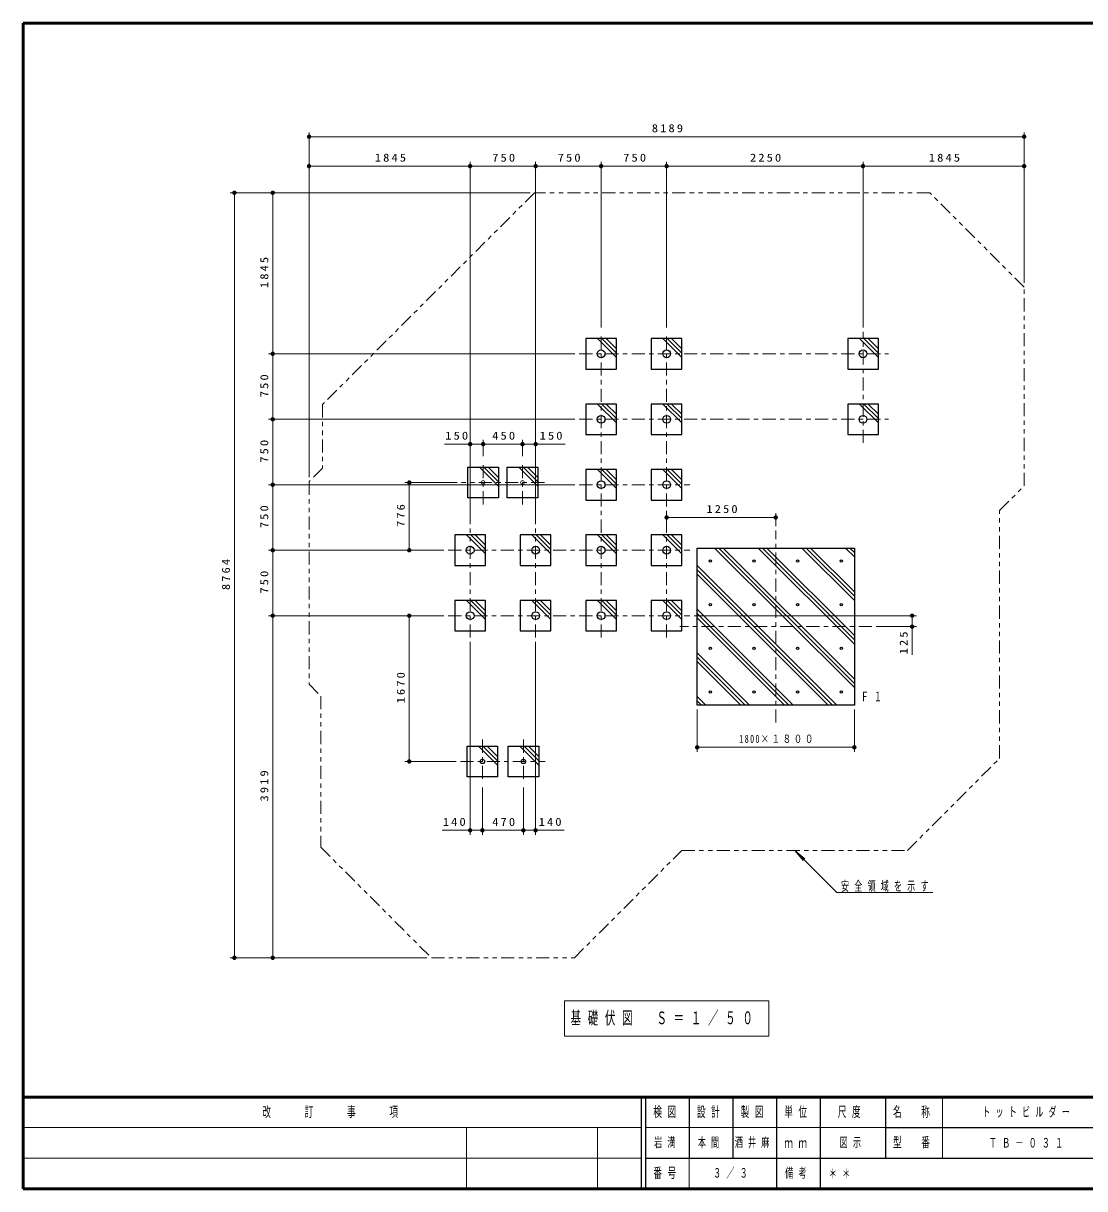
# Model space of a CAD drawing. Units: millimetres on the paper, scale 1:50. Extents: x -385 to 0, y -594 to 267.
# Drawn here: x -385 to -141.9, y -594 to -327 of the extents above; entities that cross this region are included whole.
import ezdxf

# ---------------------------------------------------------------- set-up
doc = ezdxf.new("R2010")
doc.units = ezdxf.units.MM
doc.linetypes.add('USER2', pattern=[6, 3, -1, 1, -1])
doc.linetypes.add('USER3', pattern=[8, 3, -1, 1, -1, 1, -1])
doc.layers.add('LY_1', color=7, linetype='Continuous', lineweight=25)
doc.layers.add('LY_2', color=7, linetype='Continuous', lineweight=13)
doc.layers.add('LY_3', color=7, linetype='Continuous')
doc.styles.add('ＭＳ ゴシック', font='')
doc.styles.get('ＭＳ ゴシック').set_extended_font_data('MS Gothic')

# ---------------------------------------------------------------- blocks, each defined once
blk = doc.blocks.new('filled_dot')
at = {"color": 0, "linetype": 'Continuous', "lineweight": -2, "const_width": 1.25}
blk.add_lwpolyline([(-0.625, 0, 1), (0.625, 0, 1)], format="xyb", close=True, dxfattribs=at)

msp = doc.modelspace()

# ---------------------------------------------------------------- linework, layer by layer
at = {"layer": 'LY_1', "lineweight": 13}
for p, q in [((-319.556, -431.002), (-319.556, -351.984)), ((-155.774, -386.439), (-155.774, -351.984)), ((-319.556, -352.984), (-155.774, -352.984)), ((-319.556, -359.724), (-282.665, -359.724)), ((-282.665, -441.72), (-282.665, -358.724)), ((-282.665, -359.724), (-267.665, -359.724)), ((-267.665, -441.72), (-267.665, -358.724)), ((-267.665, -359.724), (-252.665, -359.724)), ((-252.665, -396.72), (-252.665, -358.724)), ((-252.665, -359.724), (-237.665, -359.724)), ((-237.665, -396.72), (-237.665, -358.724)), ((-237.665, -359.724), (-192.665, -359.724)), ((-192.665, -396.72), (-192.665, -358.724)), ((-192.665, -359.724), (-155.774, -359.724)), ((-268.945, -365.829), (-337.65, -365.829)), ((-336.65, -541.1), (-336.65, -365.829)), ((-327.871, -402.72), (-327.871, -365.829)), ((-253.508, -399.22), (-249.165, -403.564)), ((-252.519, -399.22), (-249.165, -402.574)), ((-251.529, -399.22), (-249.165, -401.584)), ((-238.508, -399.22), (-234.165, -403.564)), ((-237.519, -399.22), (-234.165, -402.574)), ((-236.529, -399.22), (-234.165, -401.584)), ((-193.508, -399.22), (-189.165, -403.564)), ((-192.519, -399.22), (-189.165, -402.574)), ((-191.529, -399.22), (-189.165, -401.584)), ((-258.665, -402.72), (-328.871, -402.72)), ((-327.871, -417.72), (-327.871, -402.72)), ((-253.508, -414.22), (-249.165, -418.564)), ((-252.519, -414.22), (-249.165, -417.574)), ((-251.529, -414.22), (-249.165, -416.584)), ((-238.508, -414.22), (-234.165, -418.564)), ((-237.519, -414.22), (-234.165, -417.574)), ((-236.529, -414.22), (-234.165, -416.584)), ((-193.508, -414.22), (-189.165, -418.564)), ((-192.519, -414.22), (-189.165, -417.574)), ((-191.529, -414.22), (-189.165, -416.584)), ((-258.665, -417.72), (-328.871, -417.72)), ((-327.871, -432.72), (-327.871, -417.72)), ((-288.499, -423.42), (-279.665, -423.42)), ((-279.665, -426.208), (-279.665, -422.42)), ((-279.665, -426.208), (-279.665, -422.42)), ((-279.665, -423.42), (-270.665, -423.42)), ((-270.665, -426.208), (-270.665, -422.42)), ((-270.665, -423.42), (-260.888, -423.42)), ((-276.165, -433.052), (-280.508, -428.708)), ((-276.165, -432.062), (-279.519, -428.708)), ((-276.165, -431.072), (-278.529, -428.708)), ((-267.165, -433.052), (-271.508, -428.708)), ((-267.165, -432.062), (-270.519, -428.708)), ((-267.165, -431.072), (-269.529, -428.708)), ((-253.508, -429.22), (-249.165, -433.564)), ((-252.519, -429.22), (-249.165, -432.574)), ((-251.529, -429.22), (-249.165, -431.584)), ((-238.508, -429.22), (-234.165, -433.564)), ((-237.519, -429.22), (-234.165, -432.574)), ((-236.529, -429.22), (-234.165, -431.584)), ((-285.665, -432.208), (-297.609, -432.208)), ((-296.609, -447.72), (-296.609, -432.208)), ((-258.665, -432.72), (-328.871, -432.72)), ((-327.871, -447.72), (-327.871, -432.72)), ((-237.665, -440.218), (-212.665, -440.218)), ((-212.665, -442.22), (-212.665, -439.218)), ((-283.508, -444.22), (-279.165, -448.564)), ((-282.519, -444.22), (-279.165, -447.574)), ((-281.529, -444.22), (-279.165, -446.584)), ((-268.508, -444.22), (-264.165, -448.564)), ((-267.519, -444.22), (-264.165, -447.574)), ((-266.529, -444.22), (-264.165, -446.584)), ((-253.508, -444.22), (-249.165, -448.564)), ((-252.519, -444.22), (-249.165, -447.574)), ((-251.529, -444.22), (-249.165, -446.584)), ((-238.508, -444.22), (-234.165, -448.564)), ((-237.519, -444.22), (-234.165, -447.574)), ((-236.529, -444.22), (-234.165, -446.584)), ((-297.609, -447.72), (-328.871, -447.72)), ((-288.665, -447.72), (-328.871, -447.72)), ((-327.871, -462.72), (-327.871, -447.72)), ((-288.665, -447.72), (-297.609, -447.72)), ((-194.665, -479.21), (-226.655, -447.22)), ((-194.665, -478.22), (-225.665, -447.22)), ((-194.665, -477.23), (-224.675, -447.22)), ((-194.665, -469.21), (-216.655, -447.22)), ((-194.665, -468.22), (-215.665, -447.22)), ((-194.665, -467.23), (-214.675, -447.22)), ((-194.665, -459.21), (-206.655, -447.22)), ((-194.665, -458.22), (-205.665, -447.22)), ((-194.665, -457.23), (-204.675, -447.22)), ((-194.665, -449.21), (-196.655, -447.22)), ((-194.665, -448.22), (-195.665, -447.22)), ((-198.675, -483.22), (-230.665, -451.23)), ((-199.665, -483.22), (-230.665, -452.22)), ((-200.655, -483.22), (-230.665, -453.21)), ((-283.508, -459.22), (-279.165, -463.564)), ((-282.519, -459.22), (-279.165, -462.574)), ((-281.529, -459.22), (-279.165, -461.584)), ((-268.508, -459.22), (-264.165, -463.564)), ((-267.519, -459.22), (-264.165, -462.574)), ((-266.529, -459.22), (-264.165, -461.584)), ((-253.508, -459.22), (-249.165, -463.564)), ((-252.519, -459.22), (-249.165, -462.574)), ((-251.529, -459.22), (-249.165, -461.584)), ((-238.508, -459.22), (-234.165, -463.564)), ((-237.519, -459.22), (-234.165, -462.574)), ((-236.529, -459.22), (-234.165, -461.584)), ((-208.675, -483.22), (-230.665, -461.23)), ((-288.665, -462.72), (-328.871, -462.72)), ((-327.871, -541.1), (-327.871, -462.72)), ((-288.665, -462.72), (-297.609, -462.72)), ((-296.609, -496.12), (-296.609, -462.72)), ((-231.344, -462.72), (-180.428, -462.72)), ((-209.665, -483.22), (-230.665, -462.22)), ((-210.655, -483.22), (-230.665, -463.21)), ((-181.428, -462.72), (-181.428, -471.719)), ((-189.665, -465.22), (-180.428, -465.22)), ((-282.665, -468.72), (-282.665, -512.896)), ((-267.665, -468.72), (-267.665, -512.896)), ((-218.675, -483.22), (-230.665, -471.23)), ((-219.665, -483.22), (-230.665, -472.22)), ((-220.655, -483.22), (-230.665, -473.21)), ((-228.675, -483.22), (-230.665, -481.23)), ((-229.665, -483.22), (-230.665, -482.22)), ((-230.655, -483.22), (-230.665, -483.21)), ((-230.665, -484.22), (-230.665, -493.878)), ((-194.665, -484.22), (-194.665, -493.878)), ((-276.365, -496.964), (-280.708, -492.62)), ((-276.365, -495.974), (-279.719, -492.62)), ((-276.365, -494.984), (-278.729, -492.62)), ((-266.965, -496.964), (-271.308, -492.62)), ((-266.965, -495.974), (-270.319, -492.62)), ((-266.965, -494.984), (-269.329, -492.62)), ((-194.665, -492.878), (-230.665, -492.878)), ((-285.865, -496.12), (-297.609, -496.12)), ((-279.865, -502.12), (-279.865, -512.896)), ((-270.465, -502.12), (-270.465, -512.896)), ((-279.865, -511.896), (-289.066, -511.896)), ((-270.465, -511.896), (-279.865, -511.896)), ((-261.109, -511.896), (-270.465, -511.896)), ((-208.33, -516.492), (-206.402, -518.79)), ((-208.33, -516.492), (-206.032, -518.42)), ((-198.67, -526.152), (-208.33, -516.492)), ((-198.67, -526.152), (-176.706, -526.152)), ((-292.542, -541.1), (-337.65, -541.1)), ((-292.542, -541.1), (-328.871, -541.1)), ((-261.065, -550.957), (-261.065, -559.09)), ((-214.265, -550.957), (-261.065, -550.957)), ((-214.265, -559.09), (-214.265, -550.957)), ((-261.065, -559.09), (-214.265, -559.09))]:
    msp.add_line(p, q, dxfattribs=at)
at = {"layer": 'LY_1', "linetype": 'USER2', "lineweight": 13}
for p, q in [((-252.665, -467.72), (-252.665, -397.72)), ((-237.665, -467.72), (-237.665, -397.72)), ((-192.665, -423.141), (-192.665, -397.72)), ((-257.665, -402.72), (-186.845, -402.72)), ((-257.665, -417.72), (-186.845, -417.72)), ((-279.665, -437.208), (-279.665, -427.208)), ((-270.665, -437.208), (-270.665, -427.208)), ((-265.665, -432.208), (-284.665, -432.208)), ((-257.665, -432.72), (-232.344, -432.72)), ((-282.665, -467.72), (-282.665, -442.72)), ((-267.665, -467.72), (-267.665, -442.72)), ((-212.665, -487.22), (-212.665, -443.22)), ((-287.665, -447.72), (-232.344, -447.72)), ((-287.665, -462.72), (-232.344, -462.72)), ((-190.665, -465.22), (-234.665, -465.22)), ((-279.865, -491.12), (-279.865, -501.12)), ((-270.465, -491.12), (-270.465, -501.12)), ((-284.865, -496.12), (-265.465, -496.12))]:
    msp.add_line(p, q, dxfattribs=at)
at = {"layer": 'LY_1'}
for p, q in [((-256.165, -399.22), (-256.165, -406.22)), ((-249.165, -399.22), (-256.165, -399.22)), ((-249.165, -406.22), (-249.165, -399.22)), ((-241.165, -399.22), (-241.165, -406.22)), ((-234.165, -399.22), (-241.165, -399.22)), ((-234.165, -406.22), (-234.165, -399.22)), ((-196.165, -399.22), (-196.165, -406.22)), ((-189.165, -399.22), (-196.165, -399.22)), ((-189.165, -406.22), (-189.165, -399.22)), ((-256.165, -406.22), (-249.165, -406.22)), ((-241.165, -406.22), (-234.165, -406.22)), ((-196.165, -406.22), (-189.165, -406.22)), ((-256.165, -414.22), (-256.165, -421.22)), ((-249.165, -414.22), (-256.165, -414.22)), ((-249.165, -421.22), (-249.165, -414.22)), ((-241.165, -414.22), (-241.165, -421.22)), ((-234.165, -414.22), (-241.165, -414.22)), ((-234.165, -421.22), (-234.165, -414.22)), ((-196.165, -414.22), (-196.165, -421.22)), ((-189.165, -414.22), (-196.165, -414.22)), ((-189.165, -421.22), (-189.165, -414.22)), ((-256.165, -421.22), (-249.165, -421.22)), ((-241.165, -421.22), (-234.165, -421.22)), ((-196.165, -421.22), (-189.165, -421.22)), ((-283.165, -428.708), (-276.165, -428.708)), ((-283.165, -435.708), (-283.165, -428.708)), ((-276.165, -428.708), (-276.165, -435.708)), ((-274.165, -428.708), (-267.165, -428.708)), ((-274.165, -435.708), (-274.165, -428.708)), ((-267.165, -428.708), (-267.165, -435.708)), ((-256.165, -429.22), (-256.165, -436.22)), ((-249.165, -429.22), (-256.165, -429.22)), ((-249.165, -436.22), (-249.165, -429.22)), ((-241.165, -429.22), (-241.165, -436.22)), ((-234.165, -429.22), (-241.165, -429.22)), ((-234.165, -436.22), (-234.165, -429.22)), ((-276.165, -435.708), (-283.165, -435.708)), ((-267.165, -435.708), (-274.165, -435.708)), ((-256.165, -436.22), (-249.165, -436.22)), ((-241.165, -436.22), (-234.165, -436.22)), ((-286.165, -444.22), (-286.165, -451.22)), ((-279.165, -444.22), (-286.165, -444.22)), ((-279.165, -451.22), (-279.165, -444.22)), ((-271.165, -444.22), (-271.165, -451.22)), ((-264.165, -444.22), (-271.165, -444.22)), ((-264.165, -451.22), (-264.165, -444.22)), ((-256.165, -444.22), (-256.165, -451.22)), ((-249.165, -444.22), (-256.165, -444.22)), ((-249.165, -451.22), (-249.165, -444.22)), ((-241.165, -444.22), (-241.165, -451.22)), ((-234.165, -444.22), (-241.165, -444.22)), ((-234.165, -451.22), (-234.165, -444.22)), ((-230.665, -447.22), (-194.665, -447.22)), ((-230.665, -483.22), (-230.665, -447.22)), ((-194.665, -447.22), (-194.665, -483.22)), ((-286.165, -451.22), (-279.165, -451.22)), ((-271.165, -451.22), (-264.165, -451.22)), ((-256.165, -451.22), (-249.165, -451.22)), ((-241.165, -451.22), (-234.165, -451.22)), ((-286.165, -459.22), (-286.165, -466.22)), ((-279.165, -459.22), (-286.165, -459.22)), ((-279.165, -466.22), (-279.165, -459.22)), ((-271.165, -459.22), (-271.165, -466.22)), ((-264.165, -459.22), (-271.165, -459.22)), ((-264.165, -466.22), (-264.165, -459.22)), ((-256.165, -459.22), (-256.165, -466.22)), ((-249.165, -459.22), (-256.165, -459.22)), ((-249.165, -466.22), (-249.165, -459.22)), ((-241.165, -459.22), (-241.165, -466.22)), ((-234.165, -459.22), (-241.165, -459.22)), ((-234.165, -466.22), (-234.165, -459.22)), ((-286.165, -466.22), (-279.165, -466.22)), ((-271.165, -466.22), (-264.165, -466.22)), ((-256.165, -466.22), (-249.165, -466.22)), ((-241.165, -466.22), (-234.165, -466.22)), ((-194.665, -483.22), (-230.665, -483.22)), ((-283.365, -499.62), (-283.365, -492.62)), ((-283.365, -492.62), (-276.365, -492.62)), ((-276.365, -492.62), (-276.365, -499.62)), ((-273.965, -499.62), (-273.965, -492.62)), ((-273.965, -492.62), (-266.965, -492.62)), ((-266.965, -492.62), (-266.965, -499.62)), ((-276.365, -499.62), (-283.365, -499.62)), ((-266.965, -499.62), (-273.965, -499.62))]:
    msp.add_line(p, q, dxfattribs=at)
at = {"layer": 'LY_1', "linetype": 'USER3', "lineweight": 13}
msp.add_lwpolyline([(-182.481, -516.492), (-161.393, -495.403), (-161.393, -438.62), (-155.774, -433.001), (-155.774, -387.439), (-177.384, -365.829), (-267.945, -365.829), (-316.445, -414.328), (-316.445, -428.891), (-319.556, -432.002), (-319.556, -478.438), (-316.865, -481.129), (-316.865, -515.777), (-291.542, -541.1), (-258.787, -541.1), (-234.179, -516.492)], close=True, dxfattribs=at)
at = {"layer": 'LY_1'}
for centre, radius in [((-252.665, -402.72), 0.891), ((-237.665, -402.72), 0.891), ((-192.665, -402.72), 0.891), ((-252.665, -417.72), 0.891), ((-237.665, -417.72), 0.891), ((-192.665, -417.72), 0.891), ((-252.665, -432.72), 0.891), ((-237.665, -432.72), 0.891), ((-282.665, -447.72), 0.891), ((-267.665, -447.72), 0.891), ((-252.665, -447.72), 0.891), ((-237.665, -447.72), 0.891), ((-227.665, -450.22), 0.272), ((-217.665, -450.22), 0.272), ((-207.665, -450.22), 0.272), ((-197.665, -450.22), 0.272), ((-282.665, -462.72), 0.891), ((-267.665, -462.72), 0.891), ((-252.665, -462.72), 0.891), ((-237.665, -462.72), 0.891), ((-227.665, -460.22), 0.272), ((-217.665, -460.22), 0.272), ((-207.665, -460.22), 0.272), ((-197.665, -460.22), 0.272), ((-227.665, -470.22), 0.272), ((-217.665, -470.22), 0.272), ((-207.665, -470.22), 0.272), ((-197.665, -470.22), 0.272), ((-227.665, -480.22), 0.272), ((-217.665, -480.22), 0.272), ((-207.665, -480.22), 0.272), ((-197.665, -480.22), 0.272), ((-279.865, -496.12), 0.5), ((-270.465, -496.12), 0.5)]:
    msp.add_circle(centre, radius, dxfattribs=at)
at = {"layer": 'LY_1', "lineweight": 13}
for centre in [(-279.665, -432.208), (-270.665, -432.208)]:
    msp.add_circle(centre, 0.427, dxfattribs=at)
at = {"layer": 'LY_2', "lineweight": 50}
for p, q in [((-385, -327), (-385, -594)), ((0, -327), (-385, -327)), ((-385, -573), (0, -573)), ((-385, -594), (0, -594))]:
    msp.add_line(p, q, dxfattribs=at)
at = {"layer": 'LY_2', "lineweight": 25}
for p, q in [((-243.5, -573), (-243.5, -594)), ((-242.5, -573), (-242.5, -594)), ((-232.5, -573), (-232.5, -587)), ((-222.5, -573), (-222.5, -587)), ((-212.5, -573), (-212.5, -594)), ((-202.5, -573), (-202.5, -587)), ((-187.5, -573), (-187.5, -587)), ((-187.5, -580), (-70, -580)), ((-242.5, -587), (0, -587)), ((-202.5, -587), (-202.5, -594))]:
    msp.add_line(p, q, dxfattribs=at)
at = {"layer": 'LY_2'}
for p, q in [((-174.5, -573), (-174.5, -587)), ((-385, -580), (-243.5, -580)), ((-283.5, -580), (-283.5, -594)), ((-253.5, -580), (-253.5, -594)), ((-242.5, -580), (-187.5, -580)), ((-385, -587), (-243.5, -587)), ((-232.5, -587), (-232.5, -594))]:
    msp.add_line(p, q, dxfattribs=at)

# ---------------------------------------------------------------- block references
at = {"layer": 'LY_1', "lineweight": 13, "xscale": 0.4, "yscale": 0.4}
for p in [(-319.556, -352.984), (-319.556, -359.724), (-282.665, -359.724), (-267.665, -359.724), (-252.665, -359.724), (-237.665, -359.724), (-192.665, -359.724), (-282.665, -423.42), (-279.665, -423.42), (-270.665, -423.42), (-237.665, -440.218), (-230.665, -492.878), (-282.665, -511.896), (-279.865, -511.896), (-270.465, -511.896)]:
    msp.add_blockref('filled_dot', p, dxfattribs=at)
for p, rotation in [((-155.774, -352.984), 180), ((-282.665, -359.724), 180), ((-267.665, -359.724), 180), ((-252.665, -359.724), 180), ((-237.665, -359.724), 180), ((-192.665, -359.724), 180), ((-155.774, -359.724), 180), ((-336.65, -365.829), 270), ((-327.871, -365.829), 270), ((-327.871, -402.72), 270), ((-327.871, -402.72), 90), ((-327.871, -417.72), 270), ((-327.871, -417.72), 90), ((-279.665, -423.42), 180), ((-270.665, -423.42), 180), ((-267.665, -423.42), 180), ((-327.871, -432.72), 270), ((-327.871, -432.72), 90), ((-296.609, -432.208), 270), ((-212.665, -440.218), 180), ((-327.871, -447.72), 270), ((-327.871, -447.72), 90), ((-296.609, -447.72), 90), ((-327.871, -462.72), 270), ((-327.871, -462.72), 90), ((-296.609, -462.72), 270), ((-181.428, -462.72), 270), ((-181.428, -465.22), 90), ((-194.665, -492.878), 180), ((-296.609, -496.12), 90), ((-279.865, -511.896), 180), ((-270.465, -511.896), 180), ((-267.665, -511.896), 180), ((-336.65, -541.1), 90), ((-327.871, -541.1), 90)]:
    msp.add_blockref('filled_dot', p, dxfattribs=dict(at, rotation=rotation))

# ---------------------------------------------------------------- texts
at = {"layer": 'LY_1', "style": 'ＭＳ ゴシック'}
for s, insert, char_height, attachment_point in [('\\T1.33;\\W1.15;8189', (-237.237, -351.984), 1.833, 8), ('\\T1.33;\\W1.15;1845', (-300.682, -358.724), 1.833, 8), ('\\T1.33;\\W1.15;750', (-274.749, -358.724), 1.833, 8), ('\\T1.33;\\W1.15;750', (-259.749, -358.724), 1.833, 8), ('\\T1.33;\\W1.15;750', (-244.749, -358.724), 1.833, 8), ('\\T1.33;\\W1.15;2250', (-214.755, -358.724), 1.833, 8), ('\\T1.33;\\W1.15;1845', (-173.791, -358.724), 1.833, 8), ('\\T1.33;\\W1.15;150', (-285.499, -422.42), 1.833, 8), ('\\T1.33;\\W1.15;450', (-274.749, -422.42), 1.833, 8), ('\\T1.33;\\W1.15;150', (-263.888, -422.42), 1.833, 8), ('\\T1.33;\\W1.15;1250', (-224.741, -439.218), 1.833, 8), ('\\T1.64;\\W0.6;Ｆ１', (-193.203, -481.23), 2.199, 4), ('\\T1.32;\\W0.75;1800×１８００', (-212.236, -491.878), 1.833, 8), ('\\T1.33;\\W1.15;140', (-286.066, -510.896), 1.833, 8), ('\\T1.33;\\W1.15;470', (-274.749, -510.896), 1.833, 8), ('\\T1.33;\\W1.15;140', (-264.109, -510.896), 1.833, 8), ('\\T1.64;\\W0.6;安全領域を示す', (-197.706, -526.002), 2.199, 7), ('\\T1.64;\\W0.6;基礎伏図\u3000Ｓ＝１／５０', (-259.665, -555.023), 2.933, 4), ('\\T1.64;\\W0.6;トットビルダー', (-154.75, -576.5), 2.199, 5), ('\\T1.64;\\W0.6;岩満', (-237.5, -583.5), 2.199, 5), ('\\T1.64;\\W0.6;本間', (-230.5, -583.5), 2.199, 4), ('\\T1.64;\\W0.6;酒井麻', (-217.5, -583.5), 2.199, 5), ('\\T1.64;\\W0.6;図示', (-198, -583.5), 2.199, 4), ('\\T1.64;\\W0.6;ＴＢ－０３１', (-154.75, -583.5), 2.199, 5), ('\\T1.64;\\W0.6;＊＊', (-200.5, -590.5), 2.199, 4)]:
    msp.add_mtext(s, dxfattribs=dict(at, insert=insert, char_height=char_height, attachment_point=attachment_point))
at = {"layer": 'LY_1', "char_height": 1.833, "attachment_point": 8, "rotation": 90, "style": 'ＭＳ ゴシック'}
for s, insert in [('\\T1.33;\\W1.15;1845', (-328.871, -383.846)), ('\\T1.33;\\W1.15;750', (-328.871, -409.805)), ('\\T1.33;\\W1.15;750', (-328.871, -424.805)), ('\\T1.33;\\W1.15;750', (-328.871, -439.805)), ('\\T1.33;\\W1.15;776', (-297.609, -439.547)), ('\\T1.33;\\W1.15;8764', (-337.65, -453.048)), ('\\T1.33;\\W1.15;750', (-328.871, -454.805)), ('\\T1.33;\\W1.15;125', (-182.428, -468.719)), ('\\T1.33;\\W1.15;1670', (-297.609, -478.997)), ('\\T1.33;\\W1.15;3919', (-328.871, -501.482))]:
    msp.add_mtext(s, dxfattribs=dict(at, insert=insert))
at = {"layer": 'LY_2', "attachment_point": 4, "style": 'ＭＳ ゴシック'}
for s, insert, char_height in [('\\T1.64;\\W0.6;改\u3000\u3000訂\u3000\u3000事\u3000\u3000項', (-330.25, -576.5), 2.346), ('\\T1.64;\\W0.6;検図', (-240.7, -576.5), 2.346), ('\\T1.64;\\W0.6;設計', (-230.7, -576.5), 2.346), ('\\T1.64;\\W0.6;製図', (-220.7, -576.5), 2.346), ('\\T1.64;\\W0.6;単位', (-210.7, -576.5), 2.346), ('\\T1.64;\\W0.6;尺度', (-198.45, -576.5), 2.346), ('\\T1.64;\\W0.6;名\u3000称', (-185.8, -576.5), 2.346), ('\\T1.64;\\W0.6;型\u3000番', (-185.8, -583.5), 2.346), ('\\T1.64;\\W0.6;ｍｍ', (-210.7, -583.5), 2.346), ('\\T1.64;\\W0.6;番号', (-240.7, -590.5), 2.346), ('\\T1.64;\\W0.6;備考', (-210.5, -590.5), 2.199)]:
    msp.add_mtext(s, dxfattribs=dict(at, insert=insert, char_height=char_height))
at = {"layer": 'LY_3', "char_height": 2.199, "attachment_point": 4, "style": 'ＭＳ ゴシック'}
for s, insert in [('\\T1.64;\\W0.6;図示', (-198, -583.5)), ('\\T1.64;\\W0.6;３／３', (-227, -590.5))]:
    msp.add_mtext(s, dxfattribs=dict(at, insert=insert))

doc.saveas('drawing.dxf')
